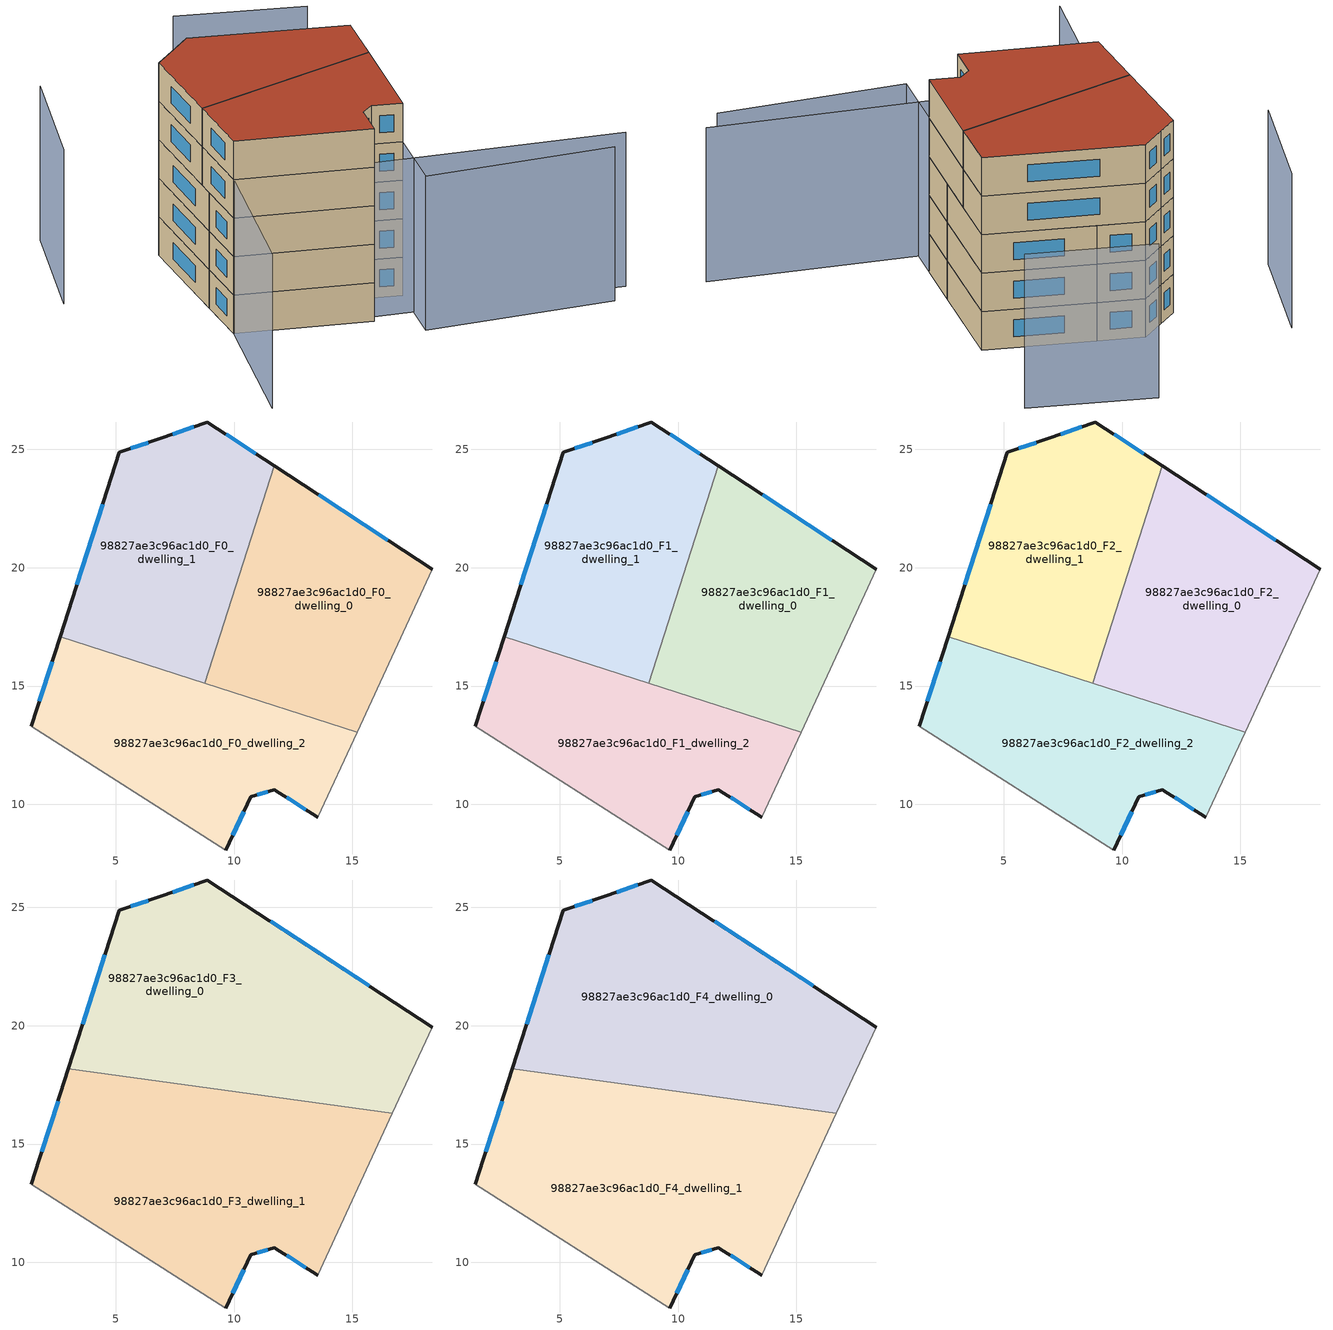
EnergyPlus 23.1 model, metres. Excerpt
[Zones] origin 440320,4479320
98827ae3c96ac1d0_F0_dwelling_0
 floor ground (EU_floor_Construction): 18.37,19.94 15.2,13.05 8.76,15.12 11.71,24.3 z0
 wall outside (EU_wall_Construction): 18.37,19.94 11.71,24.3 z0:3
 wall adiabatic (EU_wall_Construction): 15.2,13.05 18.37,19.94 z0:3
 wall to 98827ae3c96ac1d0_F0_dwelling_1 (EU_wall_Construction): 11.71,24.3 8.76,15.12 z0:3
 wall to 98827ae3c96ac1d0_F0_dwelling_2 (EU_wall_Construction): 8.76,15.12 15.2,13.05 z0:3
 window (EU_Window_Construction): 16.5,21.16 13.58,23.07 z0.84:2.16
98827ae3c96ac1d0_F0_dwelling_1
 floor ground (EU_floor_Construction): 11.71,24.3 8.76,15.12 2.65,17.08 5.15,24.87 6.85,25.45 8.88,26.15 z0
 wall outside (EU_wall_Construction): 11.71,24.3 8.88,26.15 6.85,25.45 5.15,24.87 2.65,17.08 z0:3
 wall to 98827ae3c96ac1d0_F0_dwelling_2 (EU_wall_Construction): 2.65,17.08 8.76,15.12 z0:3
 window (EU_Window_Construction): 6.37,25.28 5.63,25.03 / 8.31,25.95 7.42,25.64 / 10.91,24.82 9.67,25.63 / 4.45,22.68 3.36,19.27 z0.84:2.16
98827ae3c96ac1d0_F0_dwelling_2
 floor ground (EU_floor_Construction): 15.2,13.05 13.54,9.45 11.7,10.62 10.7,10.32 9.66,8.07 1.44,13.3 2.65,17.08 z0
 wall outside (EU_wall_Construction): 2.65,17.08 1.44,13.3 / 9.66,8.07 10.7,10.32 11.71,10.62 13.54,9.45 z0:3
 wall adiabatic (EU_wall_Construction): 1.44,13.3 9.66,8.07 / 13.54,9.45 15.2,13.05 z0:3
 window (EU_Window_Construction): 2.31,16.02 1.78,14.36 / 12.22,10.29 13.03,9.78 / 10.98,10.4 11.42,10.54 / 9.95,8.7 10.41,9.69 z0.84:2.16
98827ae3c96ac1d0_F1_dwelling_0
 floor to 98827ae3c96ac1d0_F0_dwelling_0 (EU_floor_Construction): 18.37,19.94 15.2,13.05 8.76,15.12 11.71,24.3 z3
 wall outside (EU_wall_Construction): 18.37,19.94 11.71,24.3 z3:6
 wall adiabatic (EU_wall_Construction): 15.2,13.05 18.37,19.94 z3:6
 wall to 98827ae3c96ac1d0_F1_dwelling_1 (EU_wall_Construction): 11.71,24.3 8.76,15.12 z3:6
 wall to 98827ae3c96ac1d0_F1_dwelling_2 (EU_wall_Construction): 8.76,15.12 15.2,13.05 z3:6
 window (EU_Window_Construction): 16.5,21.16 13.58,23.07 z3.84:5.16
98827ae3c96ac1d0_F1_dwelling_1
 floor to 98827ae3c96ac1d0_F0_dwelling_1 (EU_floor_Construction): 11.71,24.3 8.76,15.12 2.65,17.08 5.15,24.87 6.85,25.45 8.88,26.15 z3
 wall outside (EU_wall_Construction): 11.71,24.3 8.88,26.15 6.85,25.45 5.15,24.87 2.65,17.08 z3:6
 wall to 98827ae3c96ac1d0_F1_dwelling_2 (EU_wall_Construction): 2.65,17.08 8.76,15.12 z3:6
 window (EU_Window_Construction): 6.37,25.28 5.63,25.03 / 8.31,25.95 7.42,25.64 / 10.91,24.82 9.67,25.63 / 4.45,22.68 3.36,19.27 z3.84:5.16
98827ae3c96ac1d0_F1_dwelling_2
 floor to 98827ae3c96ac1d0_F0_dwelling_2 (EU_floor_Construction): 15.2,13.05 13.54,9.45 11.7,10.62 10.7,10.32 9.66,8.07 1.44,13.3 2.65,17.08 z3
 wall outside (EU_wall_Construction): 2.65,17.08 1.44,13.3 / 9.66,8.07 10.7,10.32 11.71,10.62 13.54,9.45 z3:6
 wall adiabatic (EU_wall_Construction): 1.44,13.3 9.66,8.07 / 13.54,9.45 15.2,13.05 z3:6
 window (EU_Window_Construction): 2.31,16.02 1.78,14.36 / 12.22,10.29 13.03,9.78 / 10.98,10.4 11.42,10.54 / 9.95,8.7 10.41,9.69 z3.84:5.16
98827ae3c96ac1d0_F2_dwelling_0
 floor to 98827ae3c96ac1d0_F1_dwelling_0 (EU_floor_Construction): 18.37,19.94 15.2,13.05 8.76,15.12 11.71,24.3 z6
 wall outside (EU_wall_Construction): 18.37,19.94 11.71,24.3 z6:9
 wall adiabatic (EU_wall_Construction): 15.2,13.05 18.37,19.94 z6:9
 wall to 98827ae3c96ac1d0_F2_dwelling_1 (EU_wall_Construction): 11.71,24.3 8.76,15.12 z6:9
 wall to 98827ae3c96ac1d0_F2_dwelling_2 (EU_wall_Construction): 8.76,15.12 15.2,13.05 z6:9
 window (EU_Window_Construction): 16.5,21.16 13.58,23.07 z6.84:8.16
98827ae3c96ac1d0_F2_dwelling_1
 floor to 98827ae3c96ac1d0_F1_dwelling_1 (EU_floor_Construction): 11.71,24.3 8.76,15.12 2.65,17.08 5.15,24.87 6.85,25.45 8.88,26.15 z6
 wall outside (EU_wall_Construction): 11.71,24.3 8.88,26.15 6.85,25.45 5.15,24.87 2.65,17.08 z6:9
 wall to 98827ae3c96ac1d0_F2_dwelling_2 (EU_wall_Construction): 2.65,17.08 8.76,15.12 z6:9
 window (EU_Window_Construction): 6.37,25.28 5.63,25.03 / 8.31,25.95 7.42,25.64 / 10.91,24.82 9.67,25.63 / 4.45,22.68 3.36,19.27 z6.84:8.16
98827ae3c96ac1d0_F2_dwelling_2
 floor to 98827ae3c96ac1d0_F1_dwelling_2 (EU_floor_Construction): 15.2,13.05 13.54,9.45 11.7,10.62 10.7,10.32 9.66,8.07 1.44,13.3 2.65,17.08 z6
 wall outside (EU_wall_Construction): 2.65,17.08 1.44,13.3 / 9.66,8.07 10.7,10.32 11.71,10.62 13.54,9.45 z6:9
 wall adiabatic (EU_wall_Construction): 1.44,13.3 9.66,8.07 / 13.54,9.45 15.2,13.05 z6:9
 window (EU_Window_Construction): 2.31,16.02 1.78,14.36 / 12.22,10.29 13.03,9.78 / 10.98,10.4 11.42,10.54 / 9.95,8.7 10.41,9.69 z6.84:8.16
98827ae3c96ac1d0_F3_dwelling_0
 floor to 98827ae3c96ac1d0_F2_dwelling_0 (EU_floor_Construction): 18.37,19.94 16.69,16.3 9.46,17.29 11.71,24.3 z9
 floor to 98827ae3c96ac1d0_F2_dwelling_1 (EU_floor_Construction): 11.71,24.3 9.46,17.29 3.01,18.17 5.15,24.87 6.85,25.45 8.88,26.15 z9
 wall outside (EU_wall_Construction): 18.37,19.94 8.88,26.15 6.85,25.45 5.15,24.87 3.01,18.17 z9:12
 wall adiabatic (EU_wall_Construction): 16.69,16.3 18.37,19.94 z9:12
 wall to 98827ae3c96ac1d0_F3_dwelling_1 (EU_wall_Construction): 3.01,18.17 16.69,16.3 z9:12
 window (EU_Window_Construction): 15.7,21.68 11.54,24.41 / 4.55,22.99 3.61,20.06 / 6.37,25.28 5.63,25.03 / 8.31,25.95 7.42,25.64 z9.84:11.16
98827ae3c96ac1d0_F3_dwelling_1
 floor to 98827ae3c96ac1d0_F2_dwelling_0 (EU_floor_Construction): 16.69,16.3 15.2,13.05 8.76,15.12 9.46,17.29 z9
 floor to 98827ae3c96ac1d0_F2_dwelling_1 (EU_floor_Construction): 9.46,17.29 8.76,15.12 2.65,17.08 3.01,18.17 z9
 floor to 98827ae3c96ac1d0_F2_dwelling_2 (EU_floor_Construction): 15.2,13.05 13.54,9.45 11.7,10.62 10.7,10.32 9.66,8.07 1.44,13.3 2.65,17.08 z9
 wall outside (EU_wall_Construction): 3.01,18.17 1.44,13.3 / 9.66,8.07 10.7,10.32 11.71,10.62 13.54,9.45 z9:12
 wall adiabatic (EU_wall_Construction): 1.44,13.3 9.66,8.07 / 13.54,9.45 16.69,16.3 z9:12
 window (EU_Window_Construction): 2.57,16.81 1.88,14.67 / 12.22,10.29 13.03,9.78 / 10.98,10.4 11.42,10.54 / 9.95,8.7 10.41,9.69 z9.84:11.16
98827ae3c96ac1d0_F4_dwelling_0
 floor to 98827ae3c96ac1d0_F3_dwelling_0 (EU_floor_Construction): 18.37,19.94 16.69,16.3 3.01,18.17 5.15,24.87 6.85,25.45 8.88,26.15 z12
 wall outside (EU_wall_Construction): 18.37,19.94 8.88,26.15 6.85,25.45 5.15,24.87 3.01,18.17 z12:15
 wall adiabatic (EU_wall_Construction): 16.69,16.3 18.37,19.94 z12:15
 wall to 98827ae3c96ac1d0_F4_dwelling_1 (EU_wall_Construction): 3.01,18.17 16.69,16.3 z12:15
 window (EU_Window_Construction): 15.7,21.68 11.54,24.41 / 4.55,22.99 3.61,20.06 / 6.37,25.28 5.63,25.03 / 8.31,25.95 7.42,25.64 z12.84:14.16
 roof outside (EU_roof_Construction): 16.69,16.3 18.37,19.94 8.88,26.15 6.85,25.45 5.15,24.87 3.01,18.17 z15
98827ae3c96ac1d0_F4_dwelling_1
 floor to 98827ae3c96ac1d0_F3_dwelling_1 (EU_floor_Construction): 16.69,16.3 13.54,9.45 11.7,10.62 10.7,10.32 9.66,8.07 1.44,13.3 3.01,18.17 z12
 wall outside (EU_wall_Construction): 3.01,18.17 1.44,13.3 / 9.66,8.07 10.7,10.32 11.71,10.62 13.54,9.45 z12:15
 wall adiabatic (EU_wall_Construction): 1.44,13.3 9.66,8.07 / 13.54,9.45 16.69,16.3 z12:15
 window (EU_Window_Construction): 2.57,16.81 1.88,14.67 / 12.22,10.29 13.03,9.78 / 10.98,10.4 11.42,10.54 / 9.95,8.7 10.41,9.69 z12.84:14.16
 roof outside (EU_roof_Construction): 13.54,9.45 16.69,16.3 3.01,18.17 1.44,13.3 9.66,8.07 10.7,10.32 11.71,10.62 z15
shading: 23.7,-0.89 11.39,4.78 / 11.39,4.78 18.37,19.94 / -3.74,3.82 1.44,13.3 / 1.44,13.3 25.62,0.08 / 21.73,27.91 14,33.05 / 0.63,31.92 -4.24,24.26 z0:12
[Building]
EU S2 Campaign: North Axis=0; Terrain=City; Solar Distribution=FullExterior
[Site:Location]
Madrid: Latitude=40.5; Longitude=-3.5; Time Zone=1; Elevation=609
[SizingPeriod:WeatherFileDays]
AnnualSizingPeriod: Begin Month=1; Begin Day of Month=1; End Month=12; End Day of Month=31; Day of Week for Start Day=Monday; Use Weather File Daylight Saving Period=No; Use Weather File Rain and Snow Indicators=No
[MATERIAL]
EU_InternalMass_Material: Roughness=MediumRough; Thickness=0.1; Conductivity=1; Density=1800; Specific Heat=900; Thermal Absorptance=0.9; Solar Absorptance=0.7; Visible Absorptance=0.7
[MATERIAL:NOMASS] Roughness=MediumRough; Thermal Absorptance=0.9; Solar Absorptance=0.7; Visible Absorptance=0.7
Name | Thermal Resistance
EU_wall_NoMass; EU_roof_NoMass | 2.16768
EU_floor_NoMass | 1.14339
[WINDOWMATERIAL:SIMPLEGLAZINGSYSTEM]
EU_Window_SimpleGlazing: UFactor=3.23888; Solar Heat Gain Coefficient=0.85; Visible Transmittance=0.85
[CONSTRUCTION]
EU_wall_Construction: EU_wall_NoMass
EU_roof_Construction: EU_roof_NoMass
EU_floor_Construction: EU_floor_NoMass
EU_InternalMass_Construction: EU_InternalMass_Material
EU_Window_Construction: EU_Window_SimpleGlazing
[ZONE] Type=1; Multiplier=1; Ceiling Height=autocalculate; Floor Area=autocalculate; Part of Total Floor Area=Yes
Name | Volume
98827ae3c96ac1d0_F0_dwelling_0; 98827ae3c96ac1d0_F1_dwelling_0; 98827ae3c96ac1d0_F2_dwelling_0 | 187.275
98827ae3c96ac1d0_F3_dwelling_0 | 280.903
98827ae3c96ac1d0_F4_dwelling_0 | 280.905
98827ae3c96ac1d0_F0_dwelling_1; 98827ae3c96ac1d0_F1_dwelling_1; 98827ae3c96ac1d0_F2_dwelling_1 | 187.276
98827ae3c96ac1d0_F3_dwelling_1; 98827ae3c96ac1d0_F4_dwelling_1 | 280.912
98827ae3c96ac1d0_F0_dwelling_2; 98827ae3c96ac1d0_F1_dwelling_2; 98827ae3c96ac1d0_F2_dwelling_2 | 187.273
[INTERNALMASS] Construction=EU_InternalMass_Construction
Name | Zone or ZoneList | Surface Area
98827ae3c96ac1d0_F0_dwelling_0_EU_InternalMass | 98827ae3c96ac1d0_F0_dwelling_0 | 62.4249
98827ae3c96ac1d0_F0_dwelling_1_EU_InternalMass | 98827ae3c96ac1d0_F0_dwelling_1 | 62.4267
98827ae3c96ac1d0_F0_dwelling_2_EU_InternalMass | 98827ae3c96ac1d0_F0_dwelling_2 | 62.4243
98827ae3c96ac1d0_F1_dwelling_0_EU_InternalMass | 98827ae3c96ac1d0_F1_dwelling_0 | 62.4249
98827ae3c96ac1d0_F1_dwelling_1_EU_InternalMass | 98827ae3c96ac1d0_F1_dwelling_1 | 62.4267
98827ae3c96ac1d0_F1_dwelling_2_EU_InternalMass | 98827ae3c96ac1d0_F1_dwelling_2 | 62.4243
98827ae3c96ac1d0_F2_dwelling_0_EU_InternalMass | 98827ae3c96ac1d0_F2_dwelling_0 | 62.4249
98827ae3c96ac1d0_F2_dwelling_1_EU_InternalMass | 98827ae3c96ac1d0_F2_dwelling_1 | 62.4267
98827ae3c96ac1d0_F2_dwelling_2_EU_InternalMass | 98827ae3c96ac1d0_F2_dwelling_2 | 62.4243
98827ae3c96ac1d0_F3_dwelling_0_EU_InternalMass | 98827ae3c96ac1d0_F3_dwelling_0 | 93.6352
98827ae3c96ac1d0_F3_dwelling_1_EU_InternalMass | 98827ae3c96ac1d0_F3_dwelling_1 | 93.6373
98827ae3c96ac1d0_F4_dwelling_0_EU_InternalMass | 98827ae3c96ac1d0_F4_dwelling_0 | 93.6352
98827ae3c96ac1d0_F4_dwelling_1_EU_InternalMass | 98827ae3c96ac1d0_F4_dwelling_1 | 93.6373
[OTHEREQUIPMENT] Fuel Type=Electricity; Design Level Calculation Method=Watts/Area; Power per Zone Floor Area=1; Fraction Latent=0; Fraction Radiant=0; Fraction Lost=0; Carbon Dioxide Generation Rate=0; EndUse Subcategory=EU_Step8_InternalGains
Name | Zone or ZoneList or Space or SpaceList | Schedule
EU_Step8_InternalGain_98827ae3c96ac1d0_F0_dwelling_0_f000 | 98827ae3c96ac1d0_F0_dwelling_0 | EU_Step8_GainSchedule_98827ae3c96ac1d0_F0_dwelling_0_f000
EU_Step8_InternalGain_98827ae3c96ac1d0_F0_dwelling_1_f000 | 98827ae3c96ac1d0_F0_dwelling_1 | EU_Step8_GainSchedule_98827ae3c96ac1d0_F0_dwelling_1_f000
EU_Step8_InternalGain_98827ae3c96ac1d0_F0_dwelling_2_f000 | 98827ae3c96ac1d0_F0_dwelling_2 | EU_Step8_GainSchedule_98827ae3c96ac1d0_F0_dwelling_2_f000
EU_Step8_InternalGain_98827ae3c96ac1d0_F1_dwelling_0_f000 | 98827ae3c96ac1d0_F1_dwelling_0 | EU_Step8_GainSchedule_98827ae3c96ac1d0_F1_dwelling_0_f000
EU_Step8_InternalGain_98827ae3c96ac1d0_F1_dwelling_1_f000 | 98827ae3c96ac1d0_F1_dwelling_1 | EU_Step8_GainSchedule_98827ae3c96ac1d0_F1_dwelling_1_f000
EU_Step8_InternalGain_98827ae3c96ac1d0_F1_dwelling_2_f000 | 98827ae3c96ac1d0_F1_dwelling_2 | EU_Step8_GainSchedule_98827ae3c96ac1d0_F1_dwelling_2_f000
EU_Step8_InternalGain_98827ae3c96ac1d0_F2_dwelling_0_f000 | 98827ae3c96ac1d0_F2_dwelling_0 | EU_Step8_GainSchedule_98827ae3c96ac1d0_F2_dwelling_0_f000
EU_Step8_InternalGain_98827ae3c96ac1d0_F2_dwelling_1_f000 | 98827ae3c96ac1d0_F2_dwelling_1 | EU_Step8_GainSchedule_98827ae3c96ac1d0_F2_dwelling_1_f000
EU_Step8_InternalGain_98827ae3c96ac1d0_F2_dwelling_2_f000 | 98827ae3c96ac1d0_F2_dwelling_2 | EU_Step8_GainSchedule_98827ae3c96ac1d0_F2_dwelling_2_f000
EU_Step8_InternalGain_98827ae3c96ac1d0_F3_dwelling_0_f000 | 98827ae3c96ac1d0_F3_dwelling_0 | EU_Step8_GainSchedule_98827ae3c96ac1d0_F3_dwelling_0_f000
EU_Step8_InternalGain_98827ae3c96ac1d0_F3_dwelling_1_f000 | 98827ae3c96ac1d0_F3_dwelling_1 | EU_Step8_GainSchedule_98827ae3c96ac1d0_F3_dwelling_1_f000
EU_Step8_InternalGain_98827ae3c96ac1d0_F4_dwelling_0_f000 | 98827ae3c96ac1d0_F4_dwelling_0 | EU_Step8_GainSchedule_98827ae3c96ac1d0_F4_dwelling_0_f000
EU_Step8_InternalGain_98827ae3c96ac1d0_F4_dwelling_1_f000 | 98827ae3c96ac1d0_F4_dwelling_1 | EU_Step8_GainSchedule_98827ae3c96ac1d0_F4_dwelling_1_f000
[ZONEVENTILATION:DESIGNFLOWRATE] Schedule=EU_AlwaysOn; Design Flow Rate Calculation Method=AirChanges/Hour; Air Changes per Hour=0.480546; Ventilation Type=Natural; Fan Pressure Rise=0; Fan Total Efficiency=1; Constant Term Coefficient=1; Temperature Term Coefficient=0; Velocity Term Coefficient=0; Velocity Squared Term Coefficient=0; Minimum Indoor Temperature=-100; Maximum Indoor Temperature=100; Delta Temperature=-100; Minimum Outdoor Temperature=-100; Maximum Outdoor Temperature=100; Maximum Wind Speed=40
Name | Zone or ZoneList or Space or SpaceList
EU_ConstantAir_98827ae3c96ac1d0_F0_dwelling_0 | 98827ae3c96ac1d0_F0_dwelling_0
EU_ConstantAir_98827ae3c96ac1d0_F0_dwelling_1 | 98827ae3c96ac1d0_F0_dwelling_1
EU_ConstantAir_98827ae3c96ac1d0_F0_dwelling_2 | 98827ae3c96ac1d0_F0_dwelling_2
EU_ConstantAir_98827ae3c96ac1d0_F1_dwelling_0 | 98827ae3c96ac1d0_F1_dwelling_0
EU_ConstantAir_98827ae3c96ac1d0_F1_dwelling_1 | 98827ae3c96ac1d0_F1_dwelling_1
EU_ConstantAir_98827ae3c96ac1d0_F1_dwelling_2 | 98827ae3c96ac1d0_F1_dwelling_2
EU_ConstantAir_98827ae3c96ac1d0_F2_dwelling_0 | 98827ae3c96ac1d0_F2_dwelling_0
EU_ConstantAir_98827ae3c96ac1d0_F2_dwelling_1 | 98827ae3c96ac1d0_F2_dwelling_1
EU_ConstantAir_98827ae3c96ac1d0_F2_dwelling_2 | 98827ae3c96ac1d0_F2_dwelling_2
EU_ConstantAir_98827ae3c96ac1d0_F3_dwelling_0 | 98827ae3c96ac1d0_F3_dwelling_0
EU_ConstantAir_98827ae3c96ac1d0_F3_dwelling_1 | 98827ae3c96ac1d0_F3_dwelling_1
EU_ConstantAir_98827ae3c96ac1d0_F4_dwelling_0 | 98827ae3c96ac1d0_F4_dwelling_0
EU_ConstantAir_98827ae3c96ac1d0_F4_dwelling_1 | 98827ae3c96ac1d0_F4_dwelling_1
[HVACTEMPLATE:THERMOSTAT] Constant Heating Setpoint=20; Constant Cooling Setpoint=50
EU_HeatOnly_98827ae3c96ac1d0_F0_dwelling_0; EU_HeatOnly_98827ae3c96ac1d0_F0_dwelling_1; EU_HeatOnly_98827ae3c96ac1d0_F0_dwelling_2; EU_HeatOnly_98827ae3c96ac1d0_F1_dwelling_0; EU_HeatOnly_98827ae3c96ac1d0_F1_dwelling_1; EU_HeatOnly_98827ae3c96ac1d0_F1_dwelling_2; EU_HeatOnly_98827ae3c96ac1d0_F2_dwelling_0; EU_HeatOnly_98827ae3c96ac1d0_F2_dwelling_1; EU_HeatOnly_98827ae3c96ac1d0_F2_dwelling_2; EU_HeatOnly_98827ae3c96ac1d0_F3_dwelling_0; EU_HeatOnly_98827ae3c96ac1d0_F3_dwelling_1; EU_HeatOnly_98827ae3c96ac1d0_F4_dwelling_0; EU_HeatOnly_98827ae3c96ac1d0_F4_dwelling_1
[HVACTEMPLATE:ZONE:IDEALLOADSAIRSYSTEM] System Availability Schedule=EU_AlwaysOn; Maximum Heating Supply Air Temperature=50; Minimum Cooling Supply Air Temperature=13; Maximum Heating Supply Air Humidity Ratio=0.0156; Minimum Cooling Supply Air Humidity Ratio=0.0077; Heating Limit=NoLimit; Cooling Limit=NoLimit; Heating Availability Schedule=EU_AlwaysOn; Cooling Availability Schedule=EU_CoolingOff; Dehumidification Control Type=ConstantSensibleHeatRatio; Cooling Sensible Heat Ratio=0.7; Dehumidification Setpoint=60; Humidification Control Type=None; Humidification Setpoint=30; Outdoor Air Method=None; Outdoor Air Flow Rate per Person=0.00944; Outdoor Air Flow Rate per Zone Floor Area=0; Outdoor Air Flow Rate per Zone=0; Demand Controlled Ventilation Type=None; Outdoor Air Economizer Type=NoEconomizer; Heat Recovery Type=None; Sensible Heat Recovery Effectiveness=0.7; Latent Heat Recovery Effectiveness=0.65
Name | Template Thermostat
98827ae3c96ac1d0_F0_dwelling_0 | EU_HeatOnly_98827ae3c96ac1d0_F0_dwelling_0
98827ae3c96ac1d0_F0_dwelling_1 | EU_HeatOnly_98827ae3c96ac1d0_F0_dwelling_1
98827ae3c96ac1d0_F0_dwelling_2 | EU_HeatOnly_98827ae3c96ac1d0_F0_dwelling_2
98827ae3c96ac1d0_F1_dwelling_0 | EU_HeatOnly_98827ae3c96ac1d0_F1_dwelling_0
98827ae3c96ac1d0_F1_dwelling_1 | EU_HeatOnly_98827ae3c96ac1d0_F1_dwelling_1
98827ae3c96ac1d0_F1_dwelling_2 | EU_HeatOnly_98827ae3c96ac1d0_F1_dwelling_2
98827ae3c96ac1d0_F2_dwelling_0 | EU_HeatOnly_98827ae3c96ac1d0_F2_dwelling_0
98827ae3c96ac1d0_F2_dwelling_1 | EU_HeatOnly_98827ae3c96ac1d0_F2_dwelling_1
98827ae3c96ac1d0_F2_dwelling_2 | EU_HeatOnly_98827ae3c96ac1d0_F2_dwelling_2
98827ae3c96ac1d0_F3_dwelling_0 | EU_HeatOnly_98827ae3c96ac1d0_F3_dwelling_0
98827ae3c96ac1d0_F3_dwelling_1 | EU_HeatOnly_98827ae3c96ac1d0_F3_dwelling_1
98827ae3c96ac1d0_F4_dwelling_0 | EU_HeatOnly_98827ae3c96ac1d0_F4_dwelling_0
98827ae3c96ac1d0_F4_dwelling_1 | EU_HeatOnly_98827ae3c96ac1d0_F4_dwelling_1
[SIZING:ZONE] Zone Cooling Design Supply Air Temperature Input Method=SupplyAirTemperature; Zone Cooling Design Supply Air Temperature=13; Zone Heating Design Supply Air Temperature Input Method=SupplyAirTemperature; Zone Heating Design Supply Air Temperature=50; Zone Cooling Design Supply Air Humidity Ratio=0.008; Zone Heating Design Supply Air Humidity Ratio=0.008; Cooling Design Air Flow Method=DesignDay; Cooling Design Air Flow Rate=0; Cooling Minimum Air Flow per Zone Floor Area=0.000762; Cooling Minimum Air Flow=0; Cooling Minimum Air Flow Fraction=0.2; Heating Design Air Flow Method=DesignDay; Heating Design Air Flow Rate=0; Heating Maximum Air Flow per Zone Floor Area=0.002032; Heating Maximum Air Flow=0.141576; Heating Maximum Air Flow Fraction=0.3; Account for Dedicated Outdoor Air System=No; Dedicated Outdoor Air System Control Strategy=NeutralSupplyAir; Dedicated Outdoor Air Low Setpoint Temperature for Design=autosize; Dedicated Outdoor Air High Setpoint Temperature for Design=autosize; Zone Load Sizing Method=Sensible Load Only No Latent Load; Zone Latent Cooling Design Supply Air Humidity Ratio Input Method=HumidityRatioDifference; Zone Cooling Design Supply Air Humidity Ratio Difference=0.005; Zone Latent Heating Design Supply Air Humidity Ratio Input Method=HumidityRatioDifference; Zone Humidification Design Supply Air Humidity Ratio Difference=0.005
98827ae3c96ac1d0_F0_dwelling_0; 98827ae3c96ac1d0_F0_dwelling_1; 98827ae3c96ac1d0_F0_dwelling_2; 98827ae3c96ac1d0_F1_dwelling_0; 98827ae3c96ac1d0_F1_dwelling_1; 98827ae3c96ac1d0_F1_dwelling_2; 98827ae3c96ac1d0_F2_dwelling_0; 98827ae3c96ac1d0_F2_dwelling_1; 98827ae3c96ac1d0_F2_dwelling_2; 98827ae3c96ac1d0_F3_dwelling_0; 98827ae3c96ac1d0_F3_dwelling_1; 98827ae3c96ac1d0_F4_dwelling_0; 98827ae3c96ac1d0_F4_dwelling_1
[SCHEDULE:CONSTANT]
Name | Hourly Value
EU_AlwaysOn | 1
EU_CoolingOff | 0
[SCHEDULE:FILE] Column Number=1; Rows to Skip at Top=0; Number of Hours of Data=8760; Column Separator=Comma; Interpolate to Timestep=No; Minutes per Item=60; Adjust Schedule for Daylight Savings=Yes
Name | File
EU_Step8_GainSchedule_98827ae3c96ac1d0_F0_dwelling_0_f000 | ../../schedules/98827ae3c96ac1d0/98827ae3c96ac1d0_F0_dwelling_0_f000_gain.csv
EU_Step8_GainSchedule_98827ae3c96ac1d0_F0_dwelling_1_f000 | ../../schedules/98827ae3c96ac1d0/98827ae3c96ac1d0_F0_dwelling_1_f000_gain.csv
EU_Step8_GainSchedule_98827ae3c96ac1d0_F0_dwelling_2_f000 | ../../schedules/98827ae3c96ac1d0/98827ae3c96ac1d0_F0_dwelling_2_f000_gain.csv
EU_Step8_GainSchedule_98827ae3c96ac1d0_F1_dwelling_0_f000 | ../../schedules/98827ae3c96ac1d0/98827ae3c96ac1d0_F1_dwelling_0_f000_gain.csv
EU_Step8_GainSchedule_98827ae3c96ac1d0_F1_dwelling_1_f000 | ../../schedules/98827ae3c96ac1d0/98827ae3c96ac1d0_F1_dwelling_1_f000_gain.csv
EU_Step8_GainSchedule_98827ae3c96ac1d0_F1_dwelling_2_f000 | ../../schedules/98827ae3c96ac1d0/98827ae3c96ac1d0_F1_dwelling_2_f000_gain.csv
EU_Step8_GainSchedule_98827ae3c96ac1d0_F2_dwelling_0_f000 | ../../schedules/98827ae3c96ac1d0/98827ae3c96ac1d0_F2_dwelling_0_f000_gain.csv
EU_Step8_GainSchedule_98827ae3c96ac1d0_F2_dwelling_1_f000 | ../../schedules/98827ae3c96ac1d0/98827ae3c96ac1d0_F2_dwelling_1_f000_gain.csv
EU_Step8_GainSchedule_98827ae3c96ac1d0_F2_dwelling_2_f000 | ../../schedules/98827ae3c96ac1d0/98827ae3c96ac1d0_F2_dwelling_2_f000_gain.csv
EU_Step8_GainSchedule_98827ae3c96ac1d0_F3_dwelling_0_f000 | ../../schedules/98827ae3c96ac1d0/98827ae3c96ac1d0_F3_dwelling_0_f000_gain.csv
EU_Step8_GainSchedule_98827ae3c96ac1d0_F3_dwelling_1_f000 | ../../schedules/98827ae3c96ac1d0/98827ae3c96ac1d0_F3_dwelling_1_f000_gain.csv
EU_Step8_GainSchedule_98827ae3c96ac1d0_F4_dwelling_0_f000 | ../../schedules/98827ae3c96ac1d0/98827ae3c96ac1d0_F4_dwelling_0_f000_gain.csv
EU_Step8_GainSchedule_98827ae3c96ac1d0_F4_dwelling_1_f000 | ../../schedules/98827ae3c96ac1d0/98827ae3c96ac1d0_F4_dwelling_1_f000_gain.csv
